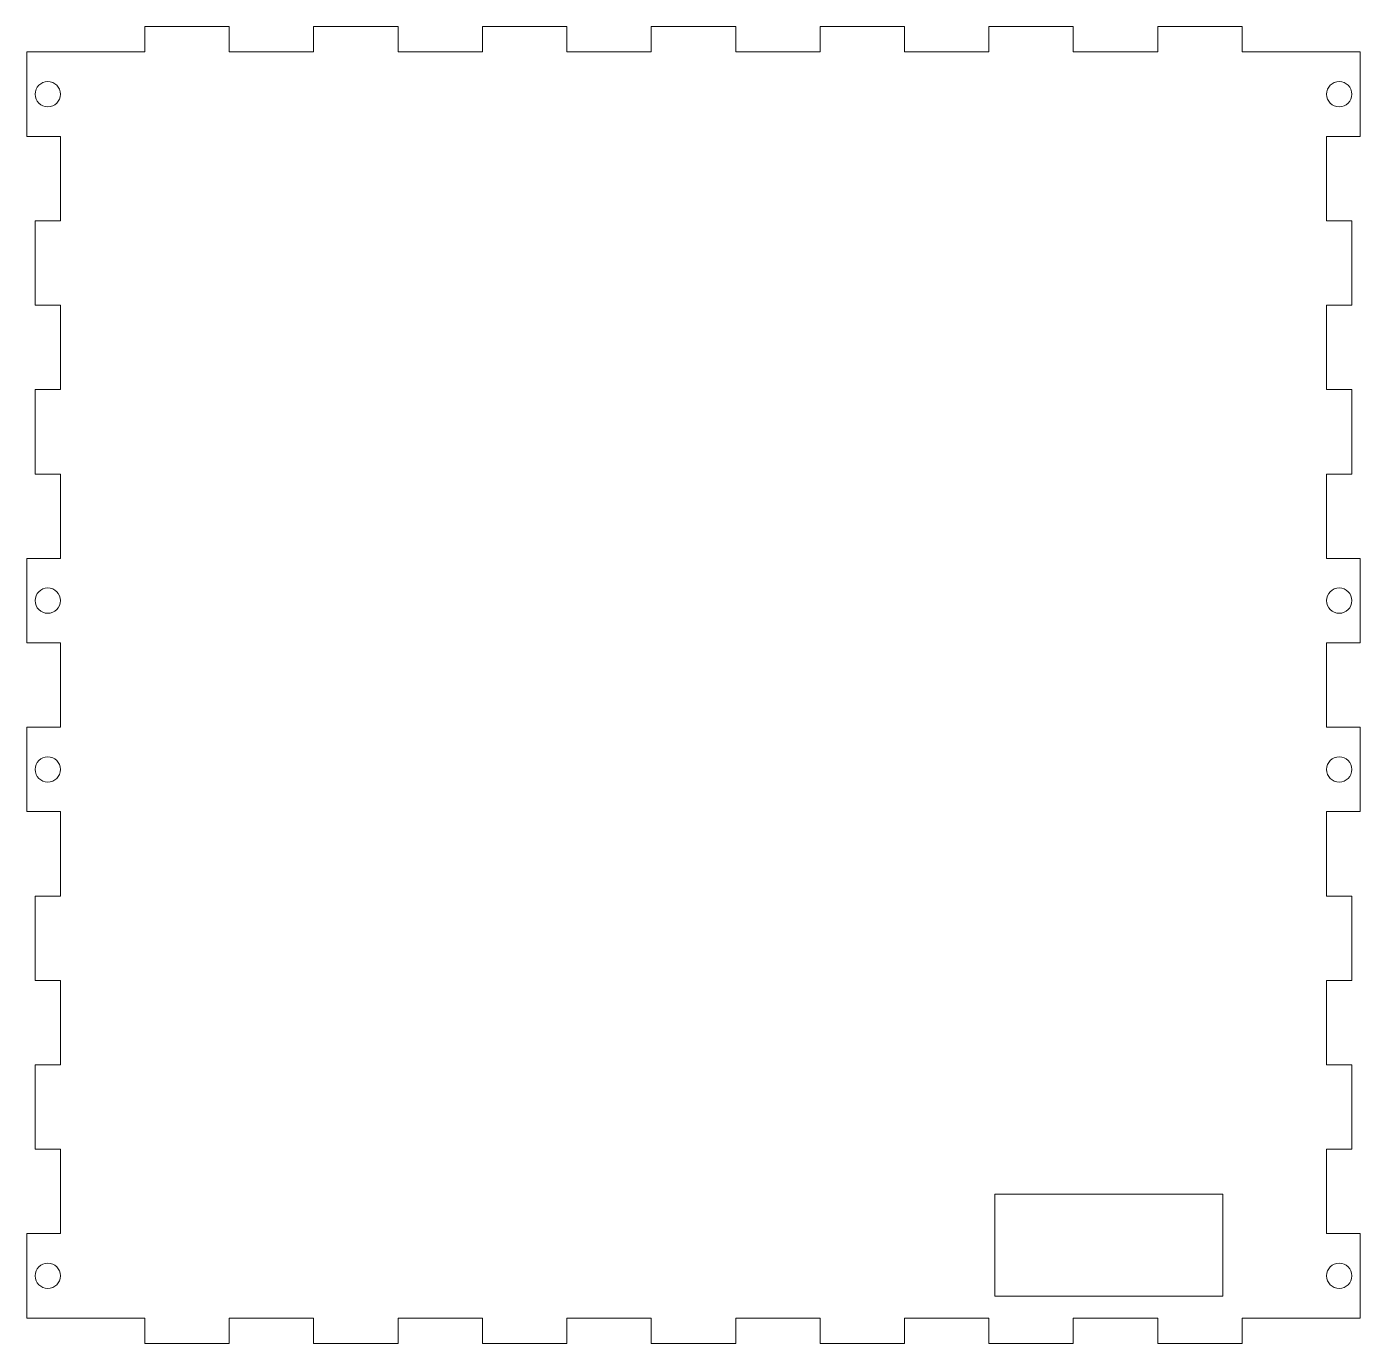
# Model space of a CAD drawing. Header units: millimetres. Extents: x -0.1 to 15.7, y -0.3 to 15.3.
import ezdxf

# ---------------------------------------------------------------- set-up
doc = ezdxf.new("R2010")
doc.units = ezdxf.units.MM

msp = doc.modelspace()

# ---------------------------------------------------------------- linework, layer by layer
at = {"color": 7, "linetype": 'Continuous', "lineweight": 15}
for p, q in [((2.323, 15.289), (1.323, 15.289)), ((1.323, 15.289), (1.323, 14.989)), ((2.323, 14.989), (2.323, 15.289)), ((4.323, 15.289), (3.323, 15.289)), ((3.323, 14.989), (3.323, 15.289)), ((4.323, 14.989), (4.323, 15.289)), ((6.323, 15.289), (5.323, 15.289)), ((5.323, 14.989), (5.323, 15.289)), ((6.323, 14.989), (6.323, 15.289)), ((8.323, 15.289), (7.323, 15.289)), ((7.323, 14.989), (7.323, 15.289)), ((8.323, 14.989), (8.323, 15.289)), ((10.323, 15.289), (9.323, 15.289)), ((9.323, 14.989), (9.323, 15.289)), ((10.323, 14.989), (10.323, 15.289)), ((12.323, 15.289), (11.323, 15.289)), ((11.323, 14.989), (11.323, 15.289)), ((12.323, 14.989), (12.323, 15.289)), ((14.323, 15.289), (13.323, 15.289)), ((13.323, 14.989), (13.323, 15.289)), ((14.323, 14.989), (14.323, 15.289)), ((1.323, 14.989), (-0.077, 14.989)), ((-0.077, 13.988), (-0.077, 14.989)), ((3.323, 14.989), (2.323, 14.989)), ((5.323, 14.989), (4.323, 14.989)), ((7.323, 14.989), (6.323, 14.989)), ((9.323, 14.989), (8.323, 14.989)), ((11.323, 14.989), (10.323, 14.989)), ((13.323, 14.989), (12.323, 14.989)), ((14.323, 14.989), (15.723, 14.989)), ((15.723, 13.988), (15.723, 14.989)), ((0.323, 13.988), (-0.077, 13.988)), ((0.323, 12.988), (0.323, 13.988)), ((15.323, 12.988), (15.323, 13.988)), ((15.323, 13.988), (15.723, 13.988)), ((0.023, 12.988), (0.323, 12.988)), ((0.023, 11.988), (0.023, 12.988)), ((15.623, 12.988), (15.323, 12.988)), ((15.623, 11.988), (15.623, 12.988)), ((0.323, 11.988), (0.023, 11.988)), ((0.323, 10.988), (0.323, 11.988)), ((15.323, 10.988), (15.323, 11.988)), ((15.323, 11.988), (15.623, 11.988)), ((0.023, 10.988), (0.323, 10.988)), ((0.023, 9.988), (0.023, 10.988)), ((15.623, 10.988), (15.323, 10.988)), ((15.623, 9.988), (15.623, 10.988)), ((0.323, 9.988), (0.023, 9.988)), ((0.323, 8.988), (0.323, 9.988)), ((15.323, 8.988), (15.323, 9.988)), ((15.323, 9.988), (15.623, 9.988)), ((-0.077, 8.988), (0.323, 8.988)), ((-0.077, 7.988), (-0.077, 8.988)), ((15.723, 8.988), (15.323, 8.988)), ((15.723, 7.988), (15.723, 8.988)), ((0.323, 7.988), (-0.077, 7.988)), ((0.323, 6.988), (0.323, 7.988)), ((15.323, 6.988), (15.323, 7.988)), ((15.323, 7.988), (15.723, 7.988)), ((-0.077, 6.988), (0.323, 6.988)), ((-0.077, 5.988), (-0.077, 6.988)), ((15.723, 6.988), (15.323, 6.988)), ((15.723, 5.988), (15.723, 6.988)), ((0.323, 5.988), (-0.077, 5.988)), ((0.323, 4.988), (0.323, 5.988)), ((15.323, 4.988), (15.323, 5.988)), ((15.323, 5.988), (15.723, 5.988)), ((0.023, 4.988), (0.323, 4.988)), ((0.023, 3.988), (0.023, 4.988)), ((15.623, 4.988), (15.323, 4.988)), ((15.623, 3.988), (15.623, 4.988)), ((0.323, 3.988), (0.023, 3.988)), ((0.323, 2.988), (0.323, 3.988)), ((15.323, 2.988), (15.323, 3.988)), ((15.323, 3.988), (15.623, 3.988)), ((0.023, 2.988), (0.323, 2.988)), ((0.023, 1.988), (0.023, 2.988)), ((15.623, 2.988), (15.323, 2.988)), ((15.623, 1.988), (15.623, 2.988)), ((0.323, 1.988), (0.023, 1.988)), ((0.323, 0.988), (0.323, 1.988)), ((15.323, 0.988), (15.323, 1.988)), ((15.323, 1.988), (15.623, 1.988)), ((11.393, 1.455), (11.393, 0.246)), ((14.093, 1.455), (11.393, 1.455)), ((14.093, 0.246), (14.093, 1.455)), ((0.323, 0.988), (-0.077, 0.988)), ((-0.077, 0.988), (-0.077, -0.012)), ((15.323, 0.988), (15.723, 0.988)), ((15.723, 0.988), (15.723, -0.012)), ((11.393, 0.246), (14.093, 0.246)), ((1.323, -0.012), (-0.077, -0.012)), ((1.323, -0.312), (1.323, -0.012)), ((2.323, -0.012), (2.323, -0.312)), ((3.323, -0.012), (2.323, -0.012)), ((3.323, -0.012), (3.323, -0.312)), ((4.323, -0.012), (4.323, -0.312)), ((5.323, -0.012), (4.323, -0.012)), ((5.323, -0.012), (5.323, -0.312)), ((6.323, -0.012), (6.323, -0.312)), ((7.323, -0.012), (6.323, -0.012)), ((7.323, -0.012), (7.323, -0.312)), ((8.323, -0.012), (8.323, -0.312)), ((9.323, -0.012), (8.323, -0.012)), ((9.323, -0.012), (9.323, -0.312)), ((10.323, -0.012), (10.323, -0.312)), ((11.323, -0.012), (10.323, -0.012)), ((11.323, -0.012), (11.323, -0.312)), ((12.323, -0.012), (12.323, -0.312)), ((13.323, -0.012), (12.323, -0.012)), ((13.323, -0.012), (13.323, -0.312)), ((14.323, -0.012), (14.323, -0.312)), ((15.723, -0.012), (14.323, -0.012)), ((2.323, -0.312), (1.323, -0.312)), ((4.323, -0.312), (3.323, -0.312)), ((6.323, -0.312), (5.323, -0.312)), ((8.323, -0.312), (7.323, -0.312)), ((10.323, -0.312), (9.323, -0.312)), ((12.323, -0.312), (11.323, -0.312)), ((14.323, -0.312), (13.323, -0.312))]:
    msp.add_line(p, q, dxfattribs=at)
for centre in [(0.173, 14.488), (15.473, 14.488), (0.173, 8.488), (15.473, 8.488), (0.173, 6.488), (15.473, 6.488), (0.173, 0.488), (15.473, 0.488)]:
    msp.add_circle(centre, 0.15, dxfattribs=at)

doc.saveas('drawing.dxf')
